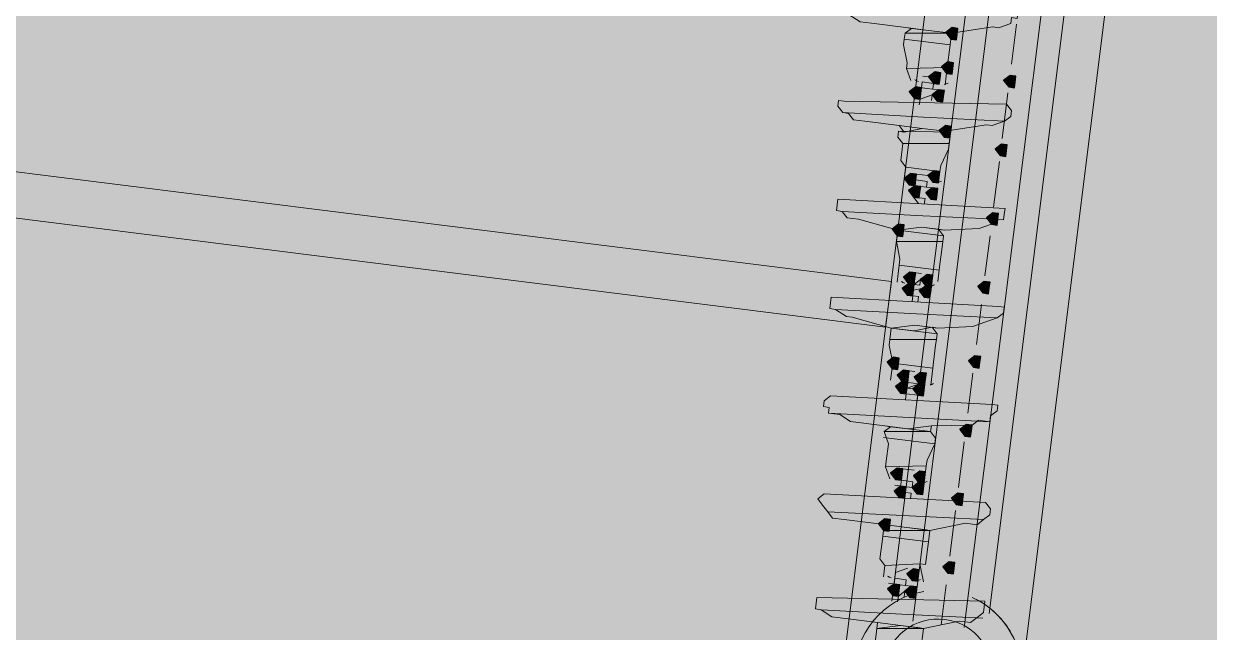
# Model space of a CAD drawing. Header units: metres. Extents: x -4 to 509425, y 7549 to 4732445.
# Drawn here: x 475989.321 to 475991.063, y 4719782.465 to 4719783.358 of the extents above; entities that cross this region are included whole.
import ezdxf

# ---------------------------------------------------------------- set-up
doc = ezdxf.new("R2010")
doc.units = ezdxf.units.M
doc.header["$LTSCALE"] = 0.01
doc.header["$MEASUREMENT"] = 0
doc.layers.get('0').update_dxf_attribs({"lineweight": 0})
doc.layers.add('_SUBESTACIÓN', color=1, linetype='Continuous')
doc.layers.add('SUBESTACION LA VID', color=253, linetype='Continuous')

# ---------------------------------------------------------------- blocks, each defined once
blk = doc.blocks.new('A$Cfff6051d')
at = {"layer": 'SUBESTACION LA VID', "transparency": 33554687}
h = blk.add_hatch(color=256, dxfattribs=at)
h.dxf.hatch_style = 2
h.paths.add_polyline_path([(475990.6926, 4719783.3433), (475990.6937, 4719783.3517), (475990.6853, 4719783.3528), (475990.6758, 4719783.3454), (475990.6831, 4719783.336), (475990.6915, 4719783.3349)])
h = blk.add_hatch(color=256, dxfattribs=at)
h.dxf.hatch_style = 2
h.paths.add_polyline_path([(475990.6674, 4719783.2782), (475990.6684, 4719783.2866), (475990.66, 4719783.2877), (475990.6506, 4719783.2803), (475990.6579, 4719783.2709), (475990.6663, 4719783.2698)])
h = blk.add_hatch(color=256, dxfattribs=at)
h.dxf.hatch_style = 2
h.paths.add_polyline_path([(475990.6863, 4719783.2929), (475990.6873, 4719783.3013), (475990.6789, 4719783.3024), (475990.6695, 4719783.295), (475990.6768, 4719783.2856), (475990.6852, 4719783.2845)])
h = blk.add_hatch(color=256, dxfattribs=at)
h.dxf.hatch_style = 2
h.paths.add_polyline_path([(475990.7776, 4719783.2729), (475990.7787, 4719783.2813), (475990.7703, 4719783.2824), (475990.7608, 4719783.275), (475990.7682, 4719783.2656), (475990.7766, 4719783.2645)])
h = blk.add_hatch(color=256, dxfattribs=at)
h.dxf.hatch_style = 2
h.paths.add_polyline_path([(475990.639, 4719783.2562), (475990.6401, 4719783.2646), (475990.6317, 4719783.2656), (475990.6222, 4719783.2583), (475990.6296, 4719783.2488), (475990.638, 4719783.2478)])
h = blk.add_hatch(color=256, dxfattribs=at)
h.dxf.hatch_style = 2
h.paths.add_polyline_path([(475990.6726, 4719783.252), (475990.6737, 4719783.2604), (475990.6653, 4719783.2614), (475990.6558, 4719783.2541), (475990.6632, 4719783.2446), (475990.6716, 4719783.2436)])
h = blk.add_hatch(color=256, dxfattribs=at)
h.dxf.hatch_style = 2
h.paths.add_polyline_path([(475990.6831, 4719783.1994), (475990.6841, 4719783.2078), (475990.6757, 4719783.2089), (475990.6663, 4719783.2016), (475990.6736, 4719783.1921), (475990.682, 4719783.191)])
h = blk.add_hatch(color=256, dxfattribs=at)
h.dxf.hatch_style = 2
h.paths.add_polyline_path([(475990.765, 4719783.1721), (475990.766, 4719783.1805), (475990.7576, 4719783.1816), (475990.7482, 4719783.1742), (475990.7555, 4719783.1648), (475990.7639, 4719783.1637)])
h = blk.add_hatch(color=256, dxfattribs=at)
h.dxf.hatch_style = 2
h.paths.add_polyline_path([(475990.6316, 4719783.1291), (475990.6327, 4719783.1375), (475990.6243, 4719783.1386), (475990.6148, 4719783.1312), (475990.6222, 4719783.1218), (475990.6306, 4719783.1207)])
h = blk.add_hatch(color=256, dxfattribs=at)
h.dxf.hatch_style = 2
h.paths.add_polyline_path([(475990.6663, 4719783.1333), (475990.6673, 4719783.1417), (475990.6589, 4719783.1427), (475990.6495, 4719783.1354), (475990.6568, 4719783.1259), (475990.6652, 4719783.1249)])
h = blk.add_hatch(color=256, dxfattribs=at)
h.dxf.hatch_style = 2
h.paths.add_polyline_path([(475990.6379, 4719783.1113), (475990.639, 4719783.1197), (475990.6306, 4719783.1207), (475990.6211, 4719783.1134), (475990.6285, 4719783.1039), (475990.6369, 4719783.1029)])
h = blk.add_hatch(color=256, dxfattribs=at)
h.dxf.hatch_style = 2
h.paths.add_polyline_path([(475990.6631, 4719783.1081), (475990.6642, 4719783.1165), (475990.6558, 4719783.1175), (475990.6463, 4719783.1102), (475990.6537, 4719783.1007), (475990.6621, 4719783.0997)])
h = blk.add_hatch(color=256, dxfattribs=at)
h.dxf.hatch_style = 2
h.paths.add_polyline_path([(475990.7524, 4719783.0713), (475990.7534, 4719783.0797), (475990.745, 4719783.0808), (475990.7356, 4719783.0734), (475990.7429, 4719783.064), (475990.7513, 4719783.0629)])
h = blk.add_hatch(color=256, dxfattribs=at)
h.dxf.hatch_style = 2
h.paths.add_polyline_path([(475990.6137, 4719783.0546), (475990.6148, 4719783.063), (475990.6064, 4719783.064), (475990.5969, 4719783.0567), (475990.6043, 4719783.0472), (475990.6127, 4719783.0462)])
h = blk.add_hatch(color=256, dxfattribs=at)
h.dxf.hatch_style = 2
h.paths.add_polyline_path([(475990.6305, 4719782.9842), (475990.6316, 4719782.9926), (475990.6232, 4719782.9937), (475990.6137, 4719782.9863), (475990.6211, 4719782.9768), (475990.6295, 4719782.9758)])
h = blk.add_hatch(color=256, dxfattribs=at)
h.dxf.hatch_style = 2
h.paths.add_polyline_path([(475990.6284, 4719782.9674), (475990.6295, 4719782.9758), (475990.6211, 4719782.9768), (475990.6116, 4719782.9695), (475990.619, 4719782.96), (475990.6274, 4719782.959)])
h = blk.add_hatch(color=256, dxfattribs=at)
h.dxf.hatch_style = 2
h.paths.add_polyline_path([(475990.6536, 4719782.9642), (475990.6547, 4719782.9726), (475990.6463, 4719782.9737), (475990.6368, 4719782.9663), (475990.6442, 4719782.9569), (475990.6526, 4719782.9558)])
h = blk.add_hatch(color=256, dxfattribs=at)
h.dxf.hatch_style = 2
h.paths.add_polyline_path([(475990.6557, 4719782.981), (475990.6568, 4719782.9894), (475990.6484, 4719782.9905), (475990.6389, 4719782.9831), (475990.6463, 4719782.9737), (475990.6547, 4719782.9726)])
h = blk.add_hatch(color=256, dxfattribs=at)
h.dxf.hatch_style = 2
h.paths.add_polyline_path([(475990.7397, 4719782.9705), (475990.7408, 4719782.9789), (475990.7324, 4719782.98), (475990.7229, 4719782.9726), (475990.7303, 4719782.9632), (475990.7387, 4719782.9621)])
h = blk.add_hatch(color=256, dxfattribs=at)
h.dxf.hatch_style = 2
h.paths.add_polyline_path([(475990.6063, 4719782.8592), (475990.6074, 4719782.8676), (475990.599, 4719782.8687), (475990.5895, 4719782.8613), (475990.5969, 4719782.8519), (475990.6053, 4719782.8508)])
h = blk.add_hatch(color=256, dxfattribs=at)
h.dxf.hatch_style = 2
h.paths.add_polyline_path([(475990.726, 4719782.8613), (475990.7271, 4719782.8697), (475990.7187, 4719782.8708), (475990.7092, 4719782.8634), (475990.7166, 4719782.854), (475990.725, 4719782.8529)])
h = blk.add_hatch(color=256, dxfattribs=at)
h.dxf.hatch_style = 2
h.paths.add_polyline_path([(475990.621, 4719782.8403), (475990.6221, 4719782.8487), (475990.6137, 4719782.8498), (475990.6042, 4719782.8424), (475990.6116, 4719782.833), (475990.62, 4719782.8319)])
h = blk.add_hatch(color=256, dxfattribs=at)
h.dxf.hatch_style = 2
h.paths.add_polyline_path([(475990.6462, 4719782.8372), (475990.6473, 4719782.8456), (475990.6389, 4719782.8466), (475990.6294, 4719782.8393), (475990.6368, 4719782.8298), (475990.6452, 4719782.8288)])
h = blk.add_hatch(color=256, dxfattribs=at)
h.dxf.hatch_style = 2
h.paths.add_polyline_path([(475990.6189, 4719782.8235), (475990.62, 4719782.8319), (475990.6116, 4719782.833), (475990.6021, 4719782.8256), (475990.6094, 4719782.8162), (475990.6178, 4719782.8151)])
h = blk.add_hatch(color=256, dxfattribs=at)
h.dxf.hatch_style = 2
h.paths.add_polyline_path([(475990.6441, 4719782.8204), (475990.6452, 4719782.8288), (475990.6368, 4719782.8298), (475990.6273, 4719782.8225), (475990.6347, 4719782.813), (475990.6431, 4719782.812)])
h = blk.add_hatch(color=256, dxfattribs=at)
h.dxf.hatch_style = 2
h.paths.add_polyline_path([(475990.7134, 4719782.7605), (475990.7144, 4719782.7689), (475990.706, 4719782.77), (475990.6966, 4719782.7626), (475990.7039, 4719782.7531), (475990.7123, 4719782.7521)])
h = blk.add_hatch(color=256, dxfattribs=at)
h.dxf.hatch_style = 2
h.paths.add_polyline_path([(475990.6115, 4719782.6965), (475990.6126, 4719782.7049), (475990.6042, 4719782.7059), (475990.5947, 4719782.6986), (475990.6021, 4719782.6891), (475990.6105, 4719782.6881)])
h = blk.add_hatch(color=256, dxfattribs=at)
h.dxf.hatch_style = 2
h.paths.add_polyline_path([(475990.6451, 4719782.6923), (475990.6462, 4719782.7007), (475990.6378, 4719782.7017), (475990.6283, 4719782.6944), (475990.6357, 4719782.6849), (475990.6441, 4719782.6839)])
h = blk.add_hatch(color=256, dxfattribs=at)
h.dxf.hatch_style = 2
h.paths.add_polyline_path([(475990.6167, 4719782.6702), (475990.6178, 4719782.6786), (475990.6094, 4719782.6797), (475990.5999, 4719782.6723), (475990.6073, 4719782.6629), (475990.6157, 4719782.6618)])
h = blk.add_hatch(color=256, dxfattribs=at)
h.dxf.hatch_style = 2
h.paths.add_polyline_path([(475990.643, 4719782.6755), (475990.6441, 4719782.6839), (475990.6357, 4719782.6849), (475990.6262, 4719782.6776), (475990.6335, 4719782.6681), (475990.6419, 4719782.6671)])
h = blk.add_hatch(color=256, dxfattribs=at)
h.dxf.hatch_style = 2
h.paths.add_polyline_path([(475990.7008, 4719782.6597), (475990.7018, 4719782.6681), (475990.6934, 4719782.6691), (475990.684, 4719782.6618), (475990.6913, 4719782.6523), (475990.6997, 4719782.6513)])
h = blk.add_hatch(color=256, dxfattribs=at)
h.dxf.hatch_style = 2
h.paths.add_polyline_path([(475990.5936, 4719782.6219), (475990.5947, 4719782.6303), (475990.5863, 4719782.6314), (475990.5768, 4719782.624), (475990.5842, 4719782.6146), (475990.5926, 4719782.6135)])
h = blk.add_hatch(color=256, dxfattribs=at)
h.dxf.hatch_style = 2
h.paths.add_polyline_path([(475990.6356, 4719782.5484), (475990.6367, 4719782.5568), (475990.6283, 4719782.5579), (475990.6188, 4719782.5505), (475990.6262, 4719782.5411), (475990.6346, 4719782.54)])
h = blk.add_hatch(color=256, dxfattribs=at)
h.dxf.hatch_style = 2
h.paths.add_polyline_path([(475990.6881, 4719782.5589), (475990.6892, 4719782.5673), (475990.6808, 4719782.5683), (475990.6713, 4719782.561), (475990.6787, 4719782.5515), (475990.6871, 4719782.5505)])
h = blk.add_hatch(color=256, dxfattribs=at)
h.dxf.hatch_style = 2
h.paths.add_polyline_path([(475990.6072, 4719782.5264), (475990.6083, 4719782.5348), (475990.5999, 4719782.5358), (475990.5904, 4719782.5285), (475990.5978, 4719782.519), (475990.6062, 4719782.518)])
h = blk.add_hatch(color=256, dxfattribs=at)
h.dxf.hatch_style = 2
h.paths.add_polyline_path([(475990.6324, 4719782.5232), (475990.6335, 4719782.5316), (475990.6251, 4719782.5327), (475990.6156, 4719782.5253), (475990.623, 4719782.5159), (475990.6314, 4719782.5148)])
at = {"layer": 'SUBESTACION LA VID', "lineweight": 15}
for p, q in [((475990.4863, 4719782.1064), (475990.9381, 4719785.7101)), ((475990.9821, 4719785.3121), (475990.6272, 4719782.4812)), ((475991.0577, 4719785.3026), (475990.7028, 4719782.4717)), ((475990.9784, 4719783.9218), (475990.7467, 4719782.0737)), ((475990.5967, 4719782.5106), (475990.7589, 4719783.8043)), ((475990.7395, 4719782.4927), (475990.9017, 4719783.7864)), ((475990.7798, 4719783.358), (475990.7724, 4719783.2992)), ((475990.6842, 4719783.3444), (475990.6159, 4719783.3444)), ((475990.6821, 4719783.3276), (475990.6149, 4719783.336)), ((475990.6779, 4719783.294), (475990.618, 4719783.2929)), ((475990.6779, 4719783.294), (475990.6747, 4719783.2688)), ((475990.6327, 4719783.274), (475990.6338, 4719783.2824)), ((475990.6411, 4719783.273), (475990.6401, 4719783.2646)), ((475990.6579, 4719783.2709), (475990.6411, 4719783.273)), ((475990.659, 4719783.2793), (475990.6422, 4719783.2814)), ((475990.6422, 4719783.2814), (475990.6422, 4719783.2814)), ((475990.6579, 4719783.2709), (475990.6569, 4719783.2625)), ((475990.659, 4719783.2793), (475990.659, 4719783.2793)), ((475990.6663, 4719783.2698), (475990.6663, 4719783.2698)), ((475990.6317, 4719783.2656), (475990.6485, 4719783.2635)), ((475990.6558, 4719783.2541), (475990.638, 4719783.2478)), ((475990.639, 4719783.2562), (475990.639, 4719783.2562)), ((475990.6569, 4719783.2625), (475990.6401, 4719783.2646)), ((475990.6653, 4719783.2614), (475990.6485, 4719783.2635)), ((475990.6548, 4719783.2457), (475990.6558, 4719783.2541)), ((475990.6558, 4719783.2541), (475990.6558, 4719783.2541)), ((475990.7671, 4719783.2572), (475990.7587, 4719783.19)), ((475990.765, 4719783.2404), (475990.5266, 4719783.2447)), ((475990.6369, 4719783.2394), (475990.638, 4719783.2478)), ((475990.6432, 4719783.2215), (475990.5245, 4719783.2279)), ((475990.6432, 4719783.2215), (475990.7619, 4719783.2152)), ((475990.6831, 4719783.1994), (475990.6064, 4719783.2005)), ((475990.681, 4719783.1826), (475990.6127, 4719783.1827)), ((475990.6169, 4719783.148), (475990.6138, 4719783.1228)), ((475990.7545, 4719783.1564), (475990.7461, 4719783.0892)), ((475990.6495, 4719783.1354), (475990.6327, 4719783.1375)), ((475990.6495, 4719783.1354), (475990.6495, 4719783.1354)), ((475990.6673, 4719783.1417), (475990.6652, 4719783.1249)), ((475990.6222, 4719783.1218), (475990.6222, 4719783.1218)), ((475990.6222, 4719783.1218), (475990.639, 4719783.1197)), ((475990.6316, 4719783.1291), (475990.6306, 4719783.1207)), ((475990.6474, 4719783.1186), (475990.6306, 4719783.1207)), ((475990.6484, 4719783.127), (475990.6316, 4719783.1291)), ((475990.6316, 4719783.1291), (475990.6316, 4719783.1291)), ((475990.6558, 4719783.1175), (475990.639, 4719783.1197)), ((475990.6484, 4719783.127), (475990.6474, 4719783.1186)), ((475990.6484, 4719783.127), (475990.6484, 4719783.127)), ((475990.7629, 4719783.0871), (475990.5171, 4719783.1008)), ((475990.6453, 4719783.1018), (475990.6285, 4719783.1039)), ((475990.6358, 4719783.0945), (475990.6285, 4719783.1039)), ((475990.6295, 4719783.1123), (475990.6295, 4719783.1123)), ((475990.6442, 4719783.0934), (475990.6453, 4719783.1018)), ((475990.6463, 4719783.1102), (475990.6463, 4719783.1102)), ((475990.6421, 4719783.0766), (475990.5234, 4719783.0829)), ((475990.6421, 4719783.0766), (475990.7524, 4719783.0713)), ((475990.64, 4719783.0598), (475990.6053, 4719783.0556)), ((475990.6725, 4719783.0472), (475990.6053, 4719783.0556)), ((475990.64, 4719783.0598), (475990.6736, 4719783.0556)), ((475990.6652, 4719783.0566), (475990.6736, 4719783.0556)), ((475990.7408, 4719783.0472), (475990.7334, 4719782.9884)), ((475990.6715, 4719783.0388), (475990.6032, 4719783.0388)), ((475990.6074, 4719783.0042), (475990.6043, 4719782.9789)), ((475990.64, 4719782.9915), (475990.6232, 4719782.9937)), ((475990.6662, 4719782.9968), (475990.6641, 4719782.98)), ((475990.6127, 4719782.9779), (475990.6127, 4719782.9779)), ((475990.6211, 4719782.9768), (475990.62, 4719782.9684)), ((475990.6221, 4719782.9852), (475990.6221, 4719782.9852)), ((475990.6389, 4719782.9831), (475990.6295, 4719782.9758)), ((475990.6379, 4719782.9747), (475990.6295, 4719782.9758)), ((475990.6305, 4719782.9842), (475990.6305, 4719782.9842)), ((475990.6389, 4719782.9831), (475990.6379, 4719782.9747)), ((475990.6389, 4719782.9831), (475990.6389, 4719782.9831)), ((475990.6557, 4719782.981), (475990.6557, 4719782.981)), ((475990.7534, 4719782.9432), (475990.5076, 4719782.9569)), ((475990.6116, 4719782.9695), (475990.6284, 4719782.9674)), ((475990.6263, 4719782.9506), (475990.6274, 4719782.959)), ((475990.6358, 4719782.9579), (475990.6274, 4719782.959)), ((475990.6547, 4719782.9726), (475990.6284, 4719782.9674)), ((475990.6284, 4719782.9674), (475990.6284, 4719782.9674)), ((475990.6347, 4719782.9495), (475990.6358, 4719782.9579)), ((475990.6368, 4719782.9663), (475990.6368, 4719782.9663)), ((475990.6326, 4719782.9327), (475990.5139, 4719782.9391)), ((475990.7282, 4719782.9464), (475990.7208, 4719782.8876)), ((475990.6326, 4719782.9327), (475990.7513, 4719782.9264)), ((475990.663, 4719782.9033), (475990.5958, 4719782.9117)), ((475990.6557, 4719782.9128), (475990.6641, 4719782.9117)), ((475990.662, 4719782.8949), (475990.5937, 4719782.8949)), ((475990.5979, 4719782.8603), (475990.5948, 4719782.8351)), ((475990.6567, 4719782.8529), (475990.6536, 4719782.8277)), ((475990.6032, 4719782.834), (475990.6032, 4719782.834)), ((475990.621, 4719782.8403), (475990.621, 4719782.8403)), ((475990.6305, 4719782.8477), (475990.6221, 4719782.8487)), ((475990.6294, 4719782.8393), (475990.6294, 4719782.8393)), ((475990.7155, 4719782.8456), (475990.7081, 4719782.7868)), ((475990.6105, 4719782.8246), (475990.6273, 4719782.8225)), ((475990.62, 4719782.8319), (475990.6189, 4719782.8235)), ((475990.6368, 4719782.8298), (475990.6189, 4719782.8235)), ((475990.6189, 4719782.8235), (475990.6189, 4719782.8235)), ((475990.6368, 4719782.8298), (475990.62, 4719782.8319)), ((475990.6441, 4719782.8204), (475990.6273, 4719782.8225)), ((475990.6368, 4719782.8298), (475990.6357, 4719782.8214)), ((475990.6357, 4719782.8214), (475990.6357, 4719782.8214)), ((475990.6452, 4719782.8288), (475990.6452, 4719782.8288)), ((475990.7439, 4719782.7993), (475990.5065, 4719782.812)), ((475990.6168, 4719782.8067), (475990.6178, 4719782.8151)), ((475990.6347, 4719782.813), (475990.6178, 4719782.8151)), ((475990.6336, 4719782.8046), (475990.6347, 4719782.813)), ((475990.622, 4719782.7805), (475990.5034, 4719782.7868)), ((475990.622, 4719782.7805), (475990.7407, 4719782.7741)), ((475990.6535, 4719782.7595), (475990.6546, 4719782.7679)), ((475990.6598, 4719782.7416), (475990.5842, 4719782.7511)), ((475990.6535, 4719782.7595), (475990.5853, 4719782.7595)), ((475990.7029, 4719782.7447), (475990.6945, 4719782.6775)), ((475990.5874, 4719782.708), (475990.5937, 4719782.6902)), ((475990.6115, 4719782.6965), (475990.6115, 4719782.6965)), ((475990.6294, 4719782.7028), (475990.6126, 4719782.7049)), ((475990.6472, 4719782.7091), (475990.6441, 4719782.6839)), ((475990.601, 4719782.6807), (475990.6178, 4719782.6786)), ((475990.6105, 4719782.6881), (475990.6094, 4719782.6797)), ((475990.6262, 4719782.6776), (475990.6094, 4719782.6797)), ((475990.6273, 4719782.686), (475990.6105, 4719782.6881)), ((475990.6346, 4719782.6765), (475990.6178, 4719782.6786)), ((475990.6273, 4719782.686), (475990.6262, 4719782.6776)), ((475990.6262, 4719782.6776), (475990.6262, 4719782.6776)), ((475990.6283, 4719782.6944), (475990.6283, 4719782.6944)), ((475990.7344, 4719782.6555), (475990.497, 4719782.6682)), ((475990.6251, 4719782.6692), (475990.6083, 4719782.6713)), ((475990.6241, 4719782.6608), (475990.6251, 4719782.6692)), ((475990.6902, 4719782.6439), (475990.6818, 4719782.5767)), ((475990.6125, 4719782.6366), (475990.5023, 4719782.6419)), ((475990.6125, 4719782.6366), (475990.7312, 4719782.6303)), ((475990.6524, 4719782.6146), (475990.5842, 4719782.6146)), ((475990.6188, 4719782.6188), (475990.5852, 4719782.623)), ((475990.6188, 4719782.6188), (475990.6524, 4719782.6146)), ((475990.644, 4719782.6156), (475990.6524, 4719782.6146)), ((475990.6503, 4719782.5978), (475990.5831, 4719782.6062)), ((475990.5863, 4719782.5631), (475990.5841, 4719782.5463)), ((475990.6199, 4719782.5589), (475990.602, 4719782.5526)), ((475990.6377, 4719782.5652), (475990.643, 4719782.5389)), ((475990.5926, 4719782.5453), (475990.5926, 4719782.5453)), ((475990.601, 4719782.5442), (475990.5999, 4719782.5358)), ((475990.602, 4719782.5526), (475990.602, 4719782.5526)), ((475990.6178, 4719782.5421), (475990.6167, 4719782.5337)), ((475990.6188, 4719782.5505), (475990.6188, 4719782.5505)), ((475990.6346, 4719782.54), (475990.6346, 4719782.54)), ((475990.5915, 4719782.5369), (475990.6083, 4719782.5348)), ((475990.6167, 4719782.5337), (475990.5999, 4719782.5358)), ((475990.6156, 4719782.5253), (475990.6062, 4719782.518)), ((475990.6072, 4719782.5264), (475990.6072, 4719782.5264)), ((475990.6335, 4719782.5316), (475990.6083, 4719782.5348)), ((475990.6146, 4719782.5169), (475990.6156, 4719782.5253)), ((475990.6156, 4719782.5253), (475990.6156, 4719782.5253)), ((475990.6766, 4719782.5347), (475990.6692, 4719782.4759)), ((475990.7332, 4719782.5106), (475990.4865, 4719782.5159)), ((475990.6051, 4719782.5096), (475990.6062, 4719782.518)), ((475990.6114, 4719782.4917), (475990.4928, 4719782.4981)), ((475990.6114, 4719782.4917), (475990.7301, 4719782.4854)), ((475990.6429, 4719782.4707), (475990.5747, 4719782.4707)), ((475990.6345, 4719782.4717), (475990.6429, 4719782.4707))]:
    blk.add_line(p, q, dxfattribs=at)
for points in [[(475986.8745, 4719783.3783), (475986.8829, 4719783.4455), (475990.5959, 4719782.98), (475990.5874, 4719782.9128), (475986.8745, 4719783.3783)], [(475990.5372, 4719783.3969), (475990.5278, 4719783.3896), (475990.5267, 4719783.3812), (475990.5351, 4719783.3801), (475990.534, 4719783.3717), (475990.5498, 4719783.3612), (475990.5666, 4719783.3591), (475990.617, 4719783.3528)], [(475990.7745, 4719783.3842), (475990.7819, 4719783.3748), (475990.7808, 4719783.3664), (475990.7724, 4719783.3674), (475990.7714, 4719783.359), (475990.7535, 4719783.3527), (475990.7451, 4719783.3538), (475990.6842, 4719783.3444), (475990.6831, 4719783.336), (475990.6821, 4719783.3276), (475990.6779, 4719783.294)], [(475990.6254, 4719783.3517), (475990.6159, 4719783.3444), (475990.6149, 4719783.336), (475990.6138, 4719783.3276), (475990.6191, 4719783.3013)], [(475990.6842, 4719783.3444), (475990.6506, 4719783.3486), (475990.617, 4719783.3528), (475990.6254, 4719783.3517), (475990.6506, 4719783.3486), (475990.6842, 4719783.3444)], [(475990.6191, 4719783.3013), (475990.618, 4719783.2929), (475990.6243, 4719783.2751)], [(475990.5266, 4719783.2447), (475990.5182, 4719783.2457), (475990.5172, 4719783.2373), (475990.5245, 4719783.2279), (475990.5329, 4719783.2268), (475990.5403, 4719783.2174), (475990.5571, 4719783.2152), (475990.6075, 4719783.2089)], [(475990.765, 4719783.2404), (475990.7724, 4719783.2309), (475990.7713, 4719783.2225), (475990.7619, 4719783.2152), (475990.744, 4719783.2089), (475990.7356, 4719783.2099), (475990.6747, 4719783.2005), (475990.6831, 4719783.1994), (475990.682, 4719783.191), (475990.6799, 4719783.1742), (475990.6684, 4719783.1501)], [(475990.6148, 4719783.1995), (475990.6064, 4719783.2005), (475990.6054, 4719783.1921), (475990.6127, 4719783.1827), (475990.6096, 4719783.1575)], [(475990.6747, 4719783.2005), (475990.6411, 4719783.2047), (475990.6075, 4719783.2089), (475990.6148, 4719783.1995), (475990.6411, 4719783.2047), (475990.6747, 4719783.2005)], [(475990.6684, 4719783.1501), (475990.6673, 4719783.1417), (475990.6169, 4719783.148), (475990.6096, 4719783.1575)], [(475990.5171, 4719783.1008), (475990.5161, 4719783.0924), (475990.515, 4719783.084), (475990.5234, 4719783.0829), (475990.5308, 4719783.0735), (475990.5476, 4719783.0714), (475990.6053, 4719783.0556)], [(475990.7629, 4719783.0871), (475990.7618, 4719783.0787), (475990.7608, 4719783.0703), (475990.7524, 4719783.0713), (475990.7429, 4719783.064), (475990.725, 4719783.0577), (475990.6736, 4719783.0556)], [(475990.6053, 4719783.0556), (475990.6043, 4719783.0472), (475990.6032, 4719783.0388), (475990.6085, 4719783.0126)], [(475990.6053, 4719783.0556), (475990.64, 4719783.0598), (475990.6652, 4719783.0566)], [(475990.6652, 4719783.0566), (475990.6725, 4719783.0472), (475990.6704, 4719783.0304), (475990.6673, 4719783.0052)], [(475990.6673, 4719783.0052), (475990.6662, 4719782.9968), (475990.6074, 4719783.0042), (475990.6085, 4719783.0126)], [(475990.5076, 4719782.9569), (475990.5066, 4719782.9485), (475990.5055, 4719782.9401), (475990.5139, 4719782.9391), (475990.5297, 4719782.9286), (475990.5381, 4719782.9275), (475990.5958, 4719782.9117)], [(475990.7534, 4719782.9432), (475990.7618, 4719782.9421), (475990.7607, 4719782.9337), (475990.7513, 4719782.9264), (475990.7334, 4719782.9201), (475990.7155, 4719782.9138), (475990.6641, 4719782.9117)], [(475990.6042, 4719782.9107), (475990.5958, 4719782.9117), (475990.5948, 4719782.9033), (475990.5927, 4719782.8865), (475990.5979, 4719782.8603)], [(475990.6641, 4719782.9117), (475990.6305, 4719782.9159), (475990.5958, 4719782.9117), (475990.6042, 4719782.9107), (475990.6294, 4719782.9075), (475990.6557, 4719782.9128)], [(475990.6557, 4719782.9128), (475990.663, 4719782.9033), (475990.662, 4719782.8949), (475990.6609, 4719782.8865), (475990.6578, 4719782.8613)], [(475990.6578, 4719782.8613), (475990.6567, 4719782.8529), (475990.5979, 4719782.8603)], [(475990.5065, 4719782.812), (475990.4971, 4719782.8047), (475990.496, 4719782.7963), (475990.5044, 4719782.7952), (475990.5034, 4719782.7868), (475990.5202, 4719782.7847), (475990.5359, 4719782.7742), (475990.5863, 4719782.7679)], [(475990.7439, 4719782.7993), (475990.7523, 4719782.7983), (475990.7512, 4719782.7899), (475990.7417, 4719782.7825), (475990.7407, 4719782.7741), (475990.7239, 4719782.7762), (475990.7144, 4719782.7689), (475990.6546, 4719782.7679)], [(475990.5947, 4719782.7668), (475990.5853, 4719782.7595), (475990.5916, 4719782.7416), (475990.5884, 4719782.7164)], [(475990.6546, 4719782.7679), (475990.6199, 4719782.7637), (475990.5863, 4719782.7679), (475990.5947, 4719782.7668), (475990.6199, 4719782.7637), (475990.6535, 4719782.7595)], [(475990.6535, 4719782.7595), (475990.6609, 4719782.75), (475990.6598, 4719782.7416), (475990.6483, 4719782.7175)], [(475990.6483, 4719782.7175), (475990.6472, 4719782.7091), (475990.5874, 4719782.708), (475990.5884, 4719782.7164)], [(475990.497, 4719782.6682), (475990.4876, 4719782.6608), (475990.4949, 4719782.6514), (475990.5023, 4719782.6419), (475990.5096, 4719782.6325), (475990.5264, 4719782.6304), (475990.5852, 4719782.623)], [(475990.6083, 4719782.6713), (475990.6083, 4719782.6713), (475990.6073, 4719782.6629)], [(475990.7344, 4719782.6555), (475990.7417, 4719782.646), (475990.7406, 4719782.6376), (475990.7312, 4719782.6303), (475990.7217, 4719782.6229), (475990.7049, 4719782.625), (475990.6524, 4719782.6146)], [(475990.5852, 4719782.623), (475990.5842, 4719782.6146), (475990.5831, 4719782.6062), (475990.5821, 4719782.5978), (475990.5789, 4719782.5726)], [(475990.5852, 4719782.623), (475990.6188, 4719782.6188), (475990.644, 4719782.6156)], [(475990.644, 4719782.6156), (475990.6524, 4719782.6146), (475990.6514, 4719782.6062), (475990.6503, 4719782.5978), (475990.6461, 4719782.5642)], [(475990.6461, 4719782.5642), (475990.6377, 4719782.5652), (475990.5863, 4719782.5631), (475990.5789, 4719782.5726)], [(475990.6178, 4719782.5421), (475990.601, 4719782.5442), (475990.602, 4719782.5526)], [(475990.4865, 4719782.5159), (475990.4854, 4719782.5075), (475990.4844, 4719782.4991), (475990.4928, 4719782.4981), (475990.5085, 4719782.4875), (475990.5169, 4719782.4865), (475990.5757, 4719782.4791)], [(475990.7332, 4719782.5106), (475990.7322, 4719782.5022), (475990.7311, 4719782.4938), (475990.7217, 4719782.4864), (475990.7122, 4719782.4791), (475990.6954, 4719782.4812), (475990.6429, 4719782.4707)], [(475990.5747, 4719782.4707), (475990.5736, 4719782.4623), (475990.5726, 4719782.4539), (475990.5778, 4719782.4277)], [(475990.6429, 4719782.4707), (475990.6093, 4719782.4749), (475990.5757, 4719782.4791), (475990.5747, 4719782.4707), (475990.6093, 4719782.4749), (475990.6345, 4719782.4717)], [(475990.6345, 4719782.4717), (475990.6429, 4719782.4707), (475990.6419, 4719782.4623), (475990.6398, 4719782.4455), (475990.6366, 4719782.4203)]]:
    blk.add_lwpolyline(points, dxfattribs=at)
at = {"layer": 'SUBESTACION LA VID'}
for points in [[(475990.6926, 4719783.3433), (475990.6937, 4719783.3517), (475990.6853, 4719783.3528), (475990.6758, 4719783.3454), (475990.6831, 4719783.336), (475990.6915, 4719783.3349)], [(475990.6674, 4719783.2782), (475990.6684, 4719783.2866), (475990.66, 4719783.2877), (475990.6506, 4719783.2803), (475990.6579, 4719783.2709), (475990.6663, 4719783.2698)], [(475990.6863, 4719783.2929), (475990.6873, 4719783.3013), (475990.6789, 4719783.3024), (475990.6695, 4719783.295), (475990.6768, 4719783.2856), (475990.6852, 4719783.2845)], [(475990.7776, 4719783.2729), (475990.7787, 4719783.2813), (475990.7703, 4719783.2824), (475990.7608, 4719783.275), (475990.7682, 4719783.2656), (475990.7766, 4719783.2645)], [(475990.639, 4719783.2562), (475990.6401, 4719783.2646), (475990.6317, 4719783.2656), (475990.6222, 4719783.2583), (475990.6296, 4719783.2488), (475990.638, 4719783.2478)], [(475990.6726, 4719783.252), (475990.6737, 4719783.2604), (475990.6653, 4719783.2614), (475990.6558, 4719783.2541), (475990.6632, 4719783.2446), (475990.6716, 4719783.2436)], [(475990.6831, 4719783.1994), (475990.6841, 4719783.2078), (475990.6757, 4719783.2089), (475990.6663, 4719783.2016), (475990.6736, 4719783.1921), (475990.682, 4719783.191)], [(475990.765, 4719783.1721), (475990.766, 4719783.1805), (475990.7576, 4719783.1816), (475990.7482, 4719783.1742), (475990.7555, 4719783.1648), (475990.7639, 4719783.1637)], [(475990.6316, 4719783.1291), (475990.6327, 4719783.1375), (475990.6243, 4719783.1386), (475990.6148, 4719783.1312), (475990.6222, 4719783.1218), (475990.6306, 4719783.1207)], [(475990.6663, 4719783.1333), (475990.6673, 4719783.1417), (475990.6589, 4719783.1427), (475990.6495, 4719783.1354), (475990.6568, 4719783.1259), (475990.6652, 4719783.1249)], [(475990.6379, 4719783.1113), (475990.639, 4719783.1197), (475990.6306, 4719783.1207), (475990.6211, 4719783.1134), (475990.6285, 4719783.1039), (475990.6369, 4719783.1029)], [(475990.6631, 4719783.1081), (475990.6642, 4719783.1165), (475990.6558, 4719783.1175), (475990.6463, 4719783.1102), (475990.6537, 4719783.1007), (475990.6621, 4719783.0997)], [(475990.7524, 4719783.0713), (475990.7534, 4719783.0797), (475990.745, 4719783.0808), (475990.7356, 4719783.0734), (475990.7429, 4719783.064), (475990.7513, 4719783.0629)], [(475990.6137, 4719783.0546), (475990.6148, 4719783.063), (475990.6064, 4719783.064), (475990.5969, 4719783.0567), (475990.6043, 4719783.0472), (475990.6127, 4719783.0462)], [(475990.6305, 4719782.9842), (475990.6316, 4719782.9926), (475990.6232, 4719782.9937), (475990.6137, 4719782.9863), (475990.6211, 4719782.9768), (475990.6295, 4719782.9758)], [(475990.6284, 4719782.9674), (475990.6295, 4719782.9758), (475990.6211, 4719782.9768), (475990.6116, 4719782.9695), (475990.619, 4719782.96), (475990.6274, 4719782.959)], [(475990.6536, 4719782.9642), (475990.6547, 4719782.9726), (475990.6463, 4719782.9737), (475990.6368, 4719782.9663), (475990.6442, 4719782.9569), (475990.6526, 4719782.9558)], [(475990.6557, 4719782.981), (475990.6568, 4719782.9894), (475990.6484, 4719782.9905), (475990.6389, 4719782.9831), (475990.6463, 4719782.9737), (475990.6547, 4719782.9726)], [(475990.7397, 4719782.9705), (475990.7408, 4719782.9789), (475990.7324, 4719782.98), (475990.7229, 4719782.9726), (475990.7303, 4719782.9632), (475990.7387, 4719782.9621)], [(475990.6063, 4719782.8592), (475990.6074, 4719782.8676), (475990.599, 4719782.8687), (475990.5895, 4719782.8613), (475990.5969, 4719782.8519), (475990.6053, 4719782.8508)], [(475990.726, 4719782.8613), (475990.7271, 4719782.8697), (475990.7187, 4719782.8708), (475990.7092, 4719782.8634), (475990.7166, 4719782.854), (475990.725, 4719782.8529)], [(475990.621, 4719782.8403), (475990.6221, 4719782.8487), (475990.6137, 4719782.8498), (475990.6042, 4719782.8424), (475990.6116, 4719782.833), (475990.62, 4719782.8319)], [(475990.6462, 4719782.8372), (475990.6473, 4719782.8456), (475990.6389, 4719782.8466), (475990.6294, 4719782.8393), (475990.6368, 4719782.8298), (475990.6452, 4719782.8288)], [(475990.6189, 4719782.8235), (475990.62, 4719782.8319), (475990.6116, 4719782.833), (475990.6021, 4719782.8256), (475990.6094, 4719782.8162), (475990.6178, 4719782.8151)], [(475990.6441, 4719782.8204), (475990.6452, 4719782.8288), (475990.6368, 4719782.8298), (475990.6273, 4719782.8225), (475990.6347, 4719782.813), (475990.6431, 4719782.812)], [(475990.7134, 4719782.7605), (475990.7144, 4719782.7689), (475990.706, 4719782.77), (475990.6966, 4719782.7626), (475990.7039, 4719782.7531), (475990.7123, 4719782.7521)], [(475990.6115, 4719782.6965), (475990.6126, 4719782.7049), (475990.6042, 4719782.7059), (475990.5947, 4719782.6986), (475990.6021, 4719782.6891), (475990.6105, 4719782.6881)], [(475990.6451, 4719782.6923), (475990.6462, 4719782.7007), (475990.6378, 4719782.7017), (475990.6283, 4719782.6944), (475990.6357, 4719782.6849), (475990.6441, 4719782.6839)], [(475990.6167, 4719782.6702), (475990.6178, 4719782.6786), (475990.6094, 4719782.6797), (475990.5999, 4719782.6723), (475990.6073, 4719782.6629), (475990.6157, 4719782.6618)], [(475990.643, 4719782.6755), (475990.6441, 4719782.6839), (475990.6357, 4719782.6849), (475990.6262, 4719782.6776), (475990.6335, 4719782.6681), (475990.6419, 4719782.6671)], [(475990.7008, 4719782.6597), (475990.7018, 4719782.6681), (475990.6934, 4719782.6691), (475990.684, 4719782.6618), (475990.6913, 4719782.6523), (475990.6997, 4719782.6513)], [(475990.5936, 4719782.6219), (475990.5947, 4719782.6303), (475990.5863, 4719782.6314), (475990.5768, 4719782.624), (475990.5842, 4719782.6146), (475990.5926, 4719782.6135)], [(475990.6356, 4719782.5484), (475990.6367, 4719782.5568), (475990.6283, 4719782.5579), (475990.6188, 4719782.5505), (475990.6262, 4719782.5411), (475990.6346, 4719782.54)], [(475990.6881, 4719782.5589), (475990.6892, 4719782.5673), (475990.6808, 4719782.5683), (475990.6713, 4719782.561), (475990.6787, 4719782.5515), (475990.6871, 4719782.5505)], [(475990.6072, 4719782.5264), (475990.6083, 4719782.5348), (475990.5999, 4719782.5358), (475990.5904, 4719782.5285), (475990.5978, 4719782.519), (475990.6062, 4719782.518)], [(475990.6324, 4719782.5232), (475990.6335, 4719782.5316), (475990.6251, 4719782.5327), (475990.6156, 4719782.5253), (475990.623, 4719782.5159), (475990.6314, 4719782.5148)]]:
    blk.add_lwpolyline(points, close=True, dxfattribs=at)
at = {"layer": 'SUBESTACION LA VID', "lineweight": 0}
for points in [[(475990.6926, 4719783.3433), (475990.6937, 4719783.3517), (475990.6853, 4719783.3528), (475990.6758, 4719783.3454), (475990.6831, 4719783.336), (475990.6915, 4719783.3349)], [(475990.6674, 4719783.2782), (475990.6684, 4719783.2866), (475990.66, 4719783.2877), (475990.6506, 4719783.2803), (475990.6579, 4719783.2709), (475990.6663, 4719783.2698)], [(475990.6863, 4719783.2929), (475990.6873, 4719783.3013), (475990.6789, 4719783.3024), (475990.6695, 4719783.295), (475990.6768, 4719783.2856), (475990.6852, 4719783.2845)], [(475990.7776, 4719783.2729), (475990.7787, 4719783.2813), (475990.7703, 4719783.2824), (475990.7608, 4719783.275), (475990.7682, 4719783.2656), (475990.7766, 4719783.2645)], [(475990.639, 4719783.2562), (475990.6401, 4719783.2646), (475990.6317, 4719783.2656), (475990.6222, 4719783.2583), (475990.6296, 4719783.2488), (475990.638, 4719783.2478)], [(475990.6726, 4719783.252), (475990.6737, 4719783.2604), (475990.6653, 4719783.2614), (475990.6558, 4719783.2541), (475990.6632, 4719783.2446), (475990.6716, 4719783.2436)], [(475990.6831, 4719783.1994), (475990.6841, 4719783.2078), (475990.6757, 4719783.2089), (475990.6663, 4719783.2016), (475990.6736, 4719783.1921), (475990.682, 4719783.191)], [(475990.765, 4719783.1721), (475990.766, 4719783.1805), (475990.7576, 4719783.1816), (475990.7482, 4719783.1742), (475990.7555, 4719783.1648), (475990.7639, 4719783.1637)], [(475990.6316, 4719783.1291), (475990.6327, 4719783.1375), (475990.6243, 4719783.1386), (475990.6148, 4719783.1312), (475990.6222, 4719783.1218), (475990.6306, 4719783.1207)], [(475990.6663, 4719783.1333), (475990.6673, 4719783.1417), (475990.6589, 4719783.1427), (475990.6495, 4719783.1354), (475990.6568, 4719783.1259), (475990.6652, 4719783.1249)], [(475990.6379, 4719783.1113), (475990.639, 4719783.1197), (475990.6306, 4719783.1207), (475990.6211, 4719783.1134), (475990.6285, 4719783.1039), (475990.6369, 4719783.1029)], [(475990.6631, 4719783.1081), (475990.6642, 4719783.1165), (475990.6558, 4719783.1175), (475990.6463, 4719783.1102), (475990.6537, 4719783.1007), (475990.6621, 4719783.0997)], [(475990.7524, 4719783.0713), (475990.7534, 4719783.0797), (475990.745, 4719783.0808), (475990.7356, 4719783.0734), (475990.7429, 4719783.064), (475990.7513, 4719783.0629)], [(475990.6137, 4719783.0546), (475990.6148, 4719783.063), (475990.6064, 4719783.064), (475990.5969, 4719783.0567), (475990.6043, 4719783.0472), (475990.6127, 4719783.0462)], [(475990.6305, 4719782.9842), (475990.6316, 4719782.9926), (475990.6232, 4719782.9937), (475990.6137, 4719782.9863), (475990.6211, 4719782.9768), (475990.6295, 4719782.9758)], [(475990.6284, 4719782.9674), (475990.6295, 4719782.9758), (475990.6211, 4719782.9768), (475990.6116, 4719782.9695), (475990.619, 4719782.96), (475990.6274, 4719782.959)], [(475990.6536, 4719782.9642), (475990.6547, 4719782.9726), (475990.6463, 4719782.9737), (475990.6368, 4719782.9663), (475990.6442, 4719782.9569), (475990.6526, 4719782.9558)], [(475990.6557, 4719782.981), (475990.6568, 4719782.9894), (475990.6484, 4719782.9905), (475990.6389, 4719782.9831), (475990.6463, 4719782.9737), (475990.6547, 4719782.9726)], [(475990.7397, 4719782.9705), (475990.7408, 4719782.9789), (475990.7324, 4719782.98), (475990.7229, 4719782.9726), (475990.7303, 4719782.9632), (475990.7387, 4719782.9621)], [(475990.6063, 4719782.8592), (475990.6074, 4719782.8676), (475990.599, 4719782.8687), (475990.5895, 4719782.8613), (475990.5969, 4719782.8519), (475990.6053, 4719782.8508)], [(475990.726, 4719782.8613), (475990.7271, 4719782.8697), (475990.7187, 4719782.8708), (475990.7092, 4719782.8634), (475990.7166, 4719782.854), (475990.725, 4719782.8529)], [(475990.621, 4719782.8403), (475990.6221, 4719782.8487), (475990.6137, 4719782.8498), (475990.6042, 4719782.8424), (475990.6116, 4719782.833), (475990.62, 4719782.8319)], [(475990.6462, 4719782.8372), (475990.6473, 4719782.8456), (475990.6389, 4719782.8466), (475990.6294, 4719782.8393), (475990.6368, 4719782.8298), (475990.6452, 4719782.8288)], [(475990.6189, 4719782.8235), (475990.62, 4719782.8319), (475990.6116, 4719782.833), (475990.6021, 4719782.8256), (475990.6094, 4719782.8162), (475990.6178, 4719782.8151)], [(475990.6441, 4719782.8204), (475990.6452, 4719782.8288), (475990.6368, 4719782.8298), (475990.6273, 4719782.8225), (475990.6347, 4719782.813), (475990.6431, 4719782.812)], [(475990.7134, 4719782.7605), (475990.7144, 4719782.7689), (475990.706, 4719782.77), (475990.6966, 4719782.7626), (475990.7039, 4719782.7531), (475990.7123, 4719782.7521)], [(475990.6115, 4719782.6965), (475990.6126, 4719782.7049), (475990.6042, 4719782.7059), (475990.5947, 4719782.6986), (475990.6021, 4719782.6891), (475990.6105, 4719782.6881)], [(475990.6451, 4719782.6923), (475990.6462, 4719782.7007), (475990.6378, 4719782.7017), (475990.6283, 4719782.6944), (475990.6357, 4719782.6849), (475990.6441, 4719782.6839)], [(475990.6167, 4719782.6702), (475990.6178, 4719782.6786), (475990.6094, 4719782.6797), (475990.5999, 4719782.6723), (475990.6073, 4719782.6629), (475990.6157, 4719782.6618)], [(475990.643, 4719782.6755), (475990.6441, 4719782.6839), (475990.6357, 4719782.6849), (475990.6262, 4719782.6776), (475990.6335, 4719782.6681), (475990.6419, 4719782.6671)], [(475990.7008, 4719782.6597), (475990.7018, 4719782.6681), (475990.6934, 4719782.6691), (475990.684, 4719782.6618), (475990.6913, 4719782.6523), (475990.6997, 4719782.6513)], [(475990.5936, 4719782.6219), (475990.5947, 4719782.6303), (475990.5863, 4719782.6314), (475990.5768, 4719782.624), (475990.5842, 4719782.6146), (475990.5926, 4719782.6135)], [(475990.6356, 4719782.5484), (475990.6367, 4719782.5568), (475990.6283, 4719782.5579), (475990.6188, 4719782.5505), (475990.6262, 4719782.5411), (475990.6346, 4719782.54)], [(475990.6881, 4719782.5589), (475990.6892, 4719782.5673), (475990.6808, 4719782.5683), (475990.6713, 4719782.561), (475990.6787, 4719782.5515), (475990.6871, 4719782.5505)], [(475990.6072, 4719782.5264), (475990.6083, 4719782.5348), (475990.5999, 4719782.5358), (475990.5904, 4719782.5285), (475990.5978, 4719782.519), (475990.6062, 4719782.518)], [(475990.6324, 4719782.5232), (475990.6335, 4719782.5316), (475990.6251, 4719782.5327), (475990.6156, 4719782.5253), (475990.623, 4719782.5159), (475990.6314, 4719782.5148)]]:
    blk.add_lwpolyline(points, close=True, dxfattribs=at)
at = {"layer": 'SUBESTACION LA VID', "lineweight": 15}
for points in [[(475990.6305, 4719783.2762), (475990.632, 4719783.275), (475990.6337, 4719783.2742), (475990.6355, 4719783.2737)], [(475990.6738, 4719783.2693), (475990.6757, 4719783.2696), (475990.6775, 4719783.2702), (475990.6791, 4719783.2713)], [(475990.6199, 4719783.124), (475990.6214, 4719783.1228), (475990.6231, 4719783.1219), (475990.625, 4719783.1215)], [(475990.6643, 4719783.1254), (475990.6662, 4719783.1257), (475990.668, 4719783.1264), (475990.6696, 4719783.1274)], [(475990.6104, 4719782.9801), (475990.6119, 4719782.9789), (475990.6136, 4719782.9781), (475990.6155, 4719782.9776)], [(475990.6538, 4719782.9732), (475990.6556, 4719782.9734), (475990.6575, 4719782.9741), (475990.659, 4719782.9752)], [(475990.6093, 4719782.8352), (475990.6108, 4719782.834), (475990.6125, 4719782.8332), (475990.6144, 4719782.8327)], [(475990.6527, 4719782.8283), (475990.6545, 4719782.8285), (475990.6563, 4719782.8292), (475990.6579, 4719782.8302)], [(475990.5998, 4719782.6914), (475990.6013, 4719782.6902), (475990.603, 4719782.6893), (475990.6049, 4719782.6889)], [(475990.6432, 4719782.6844), (475990.645, 4719782.6847), (475990.6468, 4719782.6853), (475990.6484, 4719782.6864)], [(475990.5903, 4719782.5475), (475990.5918, 4719782.5463), (475990.5935, 4719782.5454), (475990.5954, 4719782.545)], [(475990.6336, 4719782.5405), (475990.6355, 4719782.5408), (475990.6373, 4719782.5415), (475990.6389, 4719782.5425)]]:
    blk.add_open_spline(points, degree=3, dxfattribs=at)
for points, knots in [([(475990.6435, 4719782.525), (475990.5836, 4719782.5146), (475990.5403, 4719782.4619), (475990.5417, 4719782.4012), (475990.5431, 4719782.3404), (475990.5888, 4719782.2898), (475990.6492, 4719782.2822), (475990.7095, 4719782.2746), (475990.7663, 4719782.3124), (475990.7827, 4719782.3709), (475990.799, 4719782.4295), (475990.7701, 4719782.4912), (475990.7146, 4719782.5161)], [0, 0, 0, 0, 1, 1, 1, 2, 2, 2, 3, 3, 3, 4, 4, 4, 4]), ([(475990.7474, 4719782.3135), (475990.7779, 4719782.3414), (475990.7922, 4719782.3828), (475990.7856, 4719782.4236), (475990.779, 4719782.4644), (475990.7523, 4719782.4992), (475990.7146, 4719782.5161)], [0, 0, 0, 0, 1, 1, 1, 2, 2, 2, 2]), ([(475990.7442, 4719782.394), (475990.7498, 4719782.4381), (475990.7185, 4719782.4783), (475990.6744, 4719782.4838), (475990.6304, 4719782.4893), (475990.5902, 4719782.4581), (475990.5846, 4719782.414), (475990.5791, 4719782.3699), (475990.6103, 4719782.3297), (475990.6544, 4719782.3242), (475990.6985, 4719782.3187), (475990.7387, 4719782.3499), (475990.7442, 4719782.394)], [0, 0, 0, 0, 1, 1, 1, 2, 2, 2, 3, 3, 3, 4, 4, 4, 4])]:
    blk.add_open_spline(points, degree=3, knots=knots, dxfattribs=at)

msp = doc.modelspace()

# ---------------------------------------------------------------- hatches: boundary and pattern name
at = {"layer": '_SUBESTACIÓN', "transparency": 33554559}
h = msp.add_hatch(color=1, dxfattribs=at)
h.dxf.hatch_style = 1
h.paths.add_polyline_path([(475968.6399, 4719805.825), (476089.9386, 4719790.615), (476078.1686, 4719696.74), (475956.8686, 4719711.9502)])

# ---------------------------------------------------------------- block references
at = {"linetype": 'Continuous'}
msp.add_blockref('A$Cfff6051d', (0, 0), dxfattribs=at)

doc.saveas('drawing.dxf')
